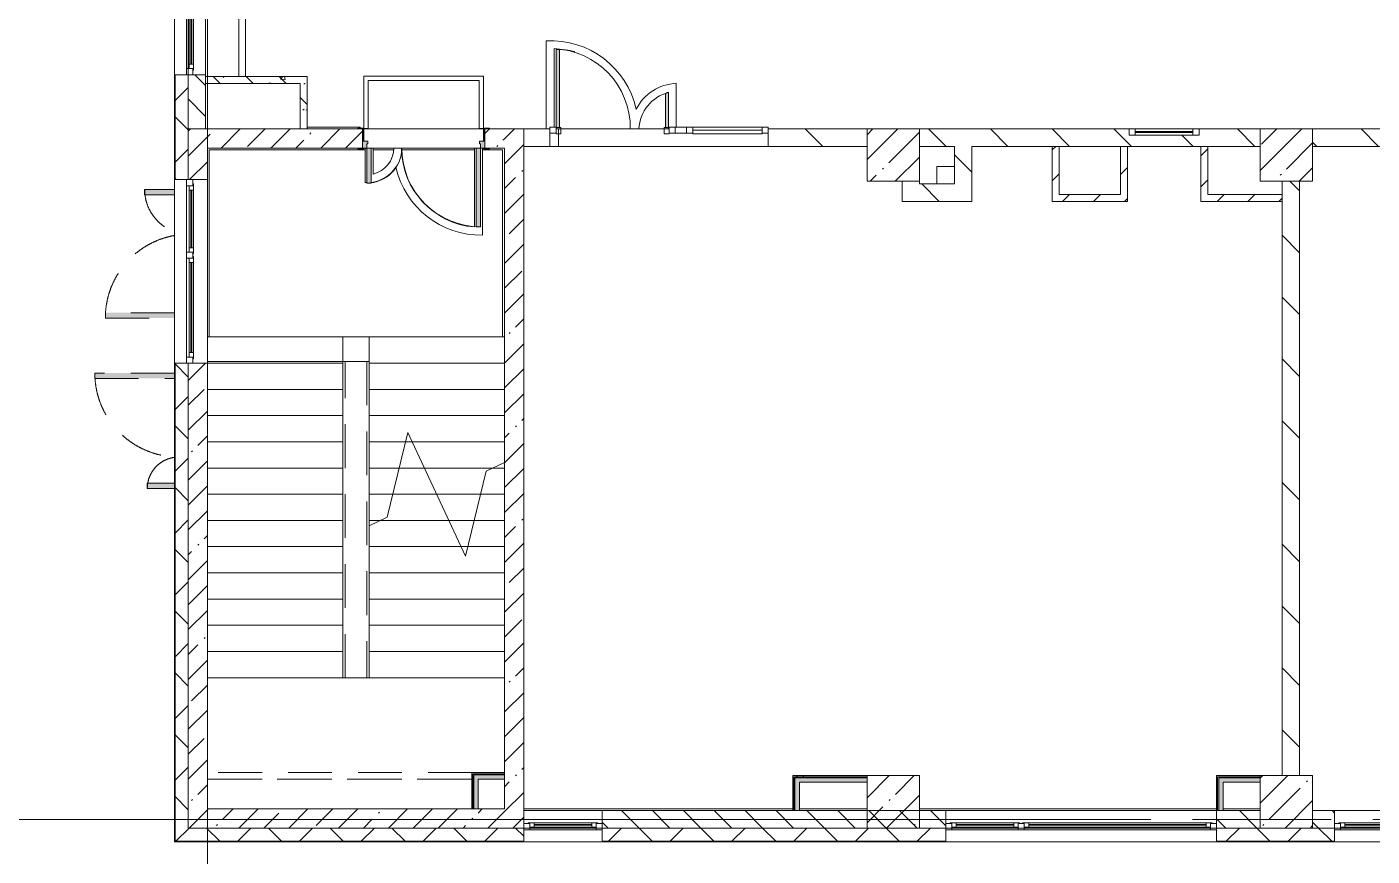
# Model space of a CAD drawing. Header units: millimetres. Extents: x 35363 to 232034, y -8553 to 29000.
# Drawn here: x 103068 to 118464, y -420 to 9067 of the extents above; entities that cross this region are included whole.
import ezdxf

# ---------------------------------------------------------------- set-up
doc = ezdxf.new("R2010")
doc.units = ezdxf.units.MM
doc.linetypes.add('200_ШТРИХ__ш1_п0_6_', pattern=[800, 500, -300])
doc.linetypes.add('Осевая', pattern=[3175, 635, -476.25, 1587.5, -476.25])
for name, color, linetype, lineweight, true_color in [('A-DETL-GENF-3', 7, 'Continuous', 5, 0xaaaaaa), ('A-DOOR-3', 7, 'Continuous', 5, 0xaaaaaa), ('A-DOOR-4', 7, 'Continuous', 5, 0xe2e2e2), ('A-DOOR-FRAM-4', 7, 'Continuous', 5, 0xe2e2e2), ('A-DOOR-FRAM-5', 7, 'Continuous', 5, 0xaaaaaa), ('A-FLOR-1', 7, 'Continuous', 5, 0xaaaaaa), ('I-WALL-2', 7, 'Continuous', 9, 0xe7e7e7), ('I-WALL-5', 7, 'Continuous', 5, 0x787878)]:
    doc.layers.add(name, color=color, linetype=linetype, lineweight=lineweight, true_color=true_color)
for name, color, linetype, lineweight in [('A-DETL-MBND-1', 7, '200_ШТРИХ__ш1_п0_6_', 9), ('A-GLAZ-2', 7, 'Continuous', 5), ('A-GLAZ-CURT-2', 7, 'Continuous', 5), ('A-GLAZ-CWMG-2', 7, 'Continuous', 5), ('A-WALL', 7, 'Continuous', 9), ('A-WALL-2', 7, 'Continuous', 5), ('I-WALL-3', 7, 'Continuous', 5), ('S-COLS-1', 7, 'Continuous', 5), ('S-STRS-3', 7, 'Continuous', 5), ('S-STRS-MBND-2', 7, 'Continuous', 5), ('Оси', 7, 'Continuous', 9), ('Оси-2', 7, 'Осевая', 9)]:
    doc.layers.add(name, color=color, linetype=linetype, lineweight=lineweight)
pattern_1 = [(135, (105024.03, 0), (-353.553, -353.553), [])]
pattern_2 = [(45, (105024.03, 0), (-353.5534, 353.5534), []), (135, (105024.03, 0), (-353.5534, -353.5534), [])]
pattern_3 = [(135, (105024.03, 0), (-176.7767, -176.7767), [])]
pattern_4 = [(45, (105024.03, 0), (-285.123, 285.123), []), (45, (105309.15, 0), (-285.123, 285.123), [504.031, -100.806, 16.764, -84.042])]
pattern_5 = [(45, (105024.03, 0), (-176.7767, 176.7767), [])]
pattern_6 = [(135, (105024, 0), (-377.17, -377.17), [533.4, -88.9, 17.78, -88.9]), (135, (105024, 376.94), (-377.17, -377.17), []), (50, (105024.03, 0), (637.645, -55.787), [66.675, -733.425]), (355, (105024, 0), (-123.35, 668.7), [53.34, -586.74]), (100.451, (105077.16, -4.65), (514.3, 612.91), [56.665, -623.315]), (46.184, (105024, 177.8), (948.78, -147.15), [100.01, -1100.14]), (96.636, (105103.1, 165.5), (830.91, 866), [85, -934.97]), (351.184, (105024, 177.8), (830.92, 865.99), [80.01, -880.11]), (21, (105112.93, 133.35), (530.65, -357.928), [66.675, -733.425]), (326, (105112.9, 133.35), (216.31, 644.66), [53.34, -586.74]), (71.451, (105157.15, 103.5), (746.96, 286.724), [56.665, -623.315]), (37.5, (105024.03, 0), (10.8105, 295.9426), [16.764, -562.864, 16.764, -578.866, -588.962]), (37.5, (105024.03, 0), (10.8105, 295.9426), [-1175.258, 16.764, -572.198]), (7.5, (105024.03, 0), (233.869, 350.632), [16.764, -322.834, 16.764, -549.529, -224.472]), (7.5, (105024.03, 0), (233.869, 350.632), [-905.89, 16.764, -207.708]), (327.5, (104825.78, 0), (474.568, -20.051), [16.764, -205.486, 16.764, -676.656, -920.115]), (327.5, (104825.78, 0), (474.568, -20.051), [-915.67, 16.764, -903.35]), (317.5, (104736.9, 0), (518.452, 88.993), [16.764, -272.16, 16.764, -443.738, -653.415]), (317.5, (104736.9, 0), (518.452, 88.993), [-749.427, 16.764, -636.65])]
pattern_7 = [(45, (105024, 0), (-530.33, 530.33), []), (135, (105024, 0), (-530.33, -530.33), [])]

# ---------------------------------------------------------------- blocks, each defined once
blk = doc.blocks.new('120_Окно_СКБ_2Ст - 120_Окно_СКБ_2Ст 3100х2500 _мал_створка слева_ 2-22446355-2_6_2_птичка')
at = {"layer": 'A-GLAZ-2'}
for p, q in [((-1550, -127), (-1550, -57)), ((-1550, -57), (-1480, -57)), ((1550, -57), (-1550, -57)), ((-1480, -127), (-1550, -127)), ((-1550, -127), (-1500, -127)), ((-1480, -127), (-1500, -127)), ((-1500, -127), (-1500, -137)), ((-1500, -137), (670, -137)), ((670, -137), (-1500, -137)), ((-1480, -57), (-1480, -127)), ((650, -87), (-1480, -87)), ((-1480, -87), (-1480, -127)), ((-1430, -137), (-1430, -87)), ((-1430, -107), (600, -107)), ((600, -117), (-1430, -117)), ((600, -137), (600, -87)), ((650, -127), (650, -57)), ((650, -57), (720, -57)), ((650, -127), (650, -87)), ((720, -127), (650, -127)), ((670, -127), (650, -127)), ((670, -127), (700, -127)), ((670, -137), (670, -127)), ((720, -127), (700, -127)), ((700, -127), (700, -137)), ((700, -137), (1500, -137)), ((1500, -137), (700, -137)), ((720, -57), (720, -127)), ((1480, -87), (720, -87)), ((720, -87), (720, -127)), ((770, -137), (770, -87)), ((770, -107), (1430, -107)), ((1430, -117), (770, -117)), ((1430, -137), (1430, -87)), ((1480, -127), (1480, -57)), ((1480, -57), (1550, -57)), ((1480, -127), (1480, -87)), ((1550, -127), (1480, -127)), ((1500, -127), (1480, -127)), ((1500, -127), (1550, -127)), ((1500, -137), (1500, -127)), ((1550, -57), (1550, -127))]:
    blk.add_line(p, q, dxfattribs=at)
blk = doc.blocks.new('120_Окно_СКБ_1Ст - 120_Окно_СКБ_1Ст 900х2500_h_-V100-2_6_2_птичка')
at = {"layer": 'A-GLAZ-2'}
for p, q in [((-450, -127), (-450, -57)), ((-450, -57), (-380, -57)), ((450, -57), (-450, -57)), ((-380, -127), (-450, -127)), ((-450, -127), (-400, -127)), ((-380, -127), (-400, -127)), ((-400, -127), (-400, -137)), ((-400, -137), (400, -137)), ((400, -137), (-400, -137)), ((-380, -57), (-380, -127)), ((380, -87), (-380, -87)), ((-380, -87), (-380, -127)), ((-330, -137), (-330, -87)), ((-330, -107), (330, -107)), ((330, -117), (-330, -117)), ((330, -137), (330, -87)), ((380, -127), (380, -57)), ((380, -57), (450, -57)), ((380, -127), (380, -87)), ((450, -127), (380, -127)), ((400, -127), (380, -127)), ((400, -127), (450, -127)), ((400, -137), (400, -127)), ((450, -57), (450, -127))]:
    blk.add_line(p, q, dxfattribs=at)
blk = doc.blocks.new('110_Дверь_СКБ_2Ст - Д-1 Лестничная клетка EIS60-24280000-2_6_2_птичка')
at = {"layer": 'A-DOOR-4'}
for points in [[(-587.5, 1010), (-637.5, 1010), (-637.5, 110), (-587.5, 110), (-587.5, 675.3)], [(612.5, 510), (612.5, 110), (662.5, 110), (662.5, 510)], [(712.5, 30), (697.5, 30), (697.5, -110), (712.5, -110)]]:
    blk.add_hatch(color=256, dxfattribs=at).paths.add_polyline_path(points)
h = blk.add_hatch(color=256, dxfattribs=at)
h.paths.add_polyline_path([(712.5, 110), (662.5, 110), (662.5, 60), (652.5, 60), (652.5, 30), (712.5, 30), (712.5, 87.8)])
h.paths.add_polyline_path([(-637.5, 110), (-687.5, 110), (-687.5, 30), (-627.5, 30), (-627.5, 60), (-637.5, 60), (-637.5, 87.8)])
at = {"layer": 'A-DOOR-FRAM-4'}
for points in [[(-742.5, 118), (-742.5, 110), (-672.5, 110), (-672.5, 118)], [(-672.5, 30), (-687.5, 30), (-687.5, -110), (-672.5, -110)], [(697.5, 118), (697.5, 110), (767.5, 110), (767.5, 118)], [(-672.5, -110), (-742.5, -110), (-742.5, -118), (-672.5, -118)], [(697.5, -110), (697.5, -118), (767.5, -118), (767.5, -110)]]:
    blk.add_hatch(color=256, dxfattribs=at).paths.add_polyline_path(points)
at = {"layer": 'A-DOOR-3'}
for p, q in [((-637.5, 1010), (-637.5, 110)), ((-587.5, 1010), (-637.5, 1010)), ((-587.5, 110), (-587.5, 1010)), ((662.5, 510), (612.5, 510)), ((612.5, 510), (612.5, 110)), ((662.5, 110), (662.5, 510)), ((-637.5, 110), (-587.5, 110)), ((612.5, 110), (662.5, 110))]:
    blk.add_line(p, q, dxfattribs=at)
for centre, radius, start, end in [((-637.5, 110), 900, 0, 90), ((662.5, 110), 400, 90, 180)]:
    blk.add_arc(centre, radius, start, end, dxfattribs=at)
at = {"layer": 'A-DOOR-FRAM-5'}
for p, q in [((-672.5, 118), (-742.5, 118)), ((-742.5, 118), (-742.5, 110)), ((-742.5, 110), (-672.5, 110)), ((-637.5, 110), (-687.5, 110)), ((-687.5, 110), (-687.5, 30)), ((-687.5, 30), (-627.5, 30)), ((-672.5, 30), (-687.5, 30)), ((-687.5, 30), (-687.5, -110)), ((-672.5, 110), (-672.5, 118)), ((-672.5, -110), (-672.5, 30)), ((-637.5, 60), (-637.5, 110)), ((-627.5, 60), (-637.5, 60)), ((-627.5, 30), (-627.5, 60)), ((662.5, 60), (652.5, 60)), ((652.5, 60), (652.5, 30)), ((652.5, 30), (712.5, 30)), ((662.5, 110), (662.5, 60)), ((712.5, 110), (662.5, 110)), ((767.5, 118), (697.5, 118)), ((697.5, 118), (697.5, 110)), ((697.5, 110), (767.5, 110)), ((712.5, 30), (697.5, 30)), ((697.5, 30), (697.5, -110)), ((712.5, 30), (712.5, 110)), ((712.5, -110), (712.5, 30)), ((767.5, 110), (767.5, 118)), ((-672.5, -110), (-742.5, -110)), ((-742.5, -110), (-742.5, -118)), ((-742.5, -118), (-672.5, -118)), ((-687.5, -110), (-672.5, -110)), ((-672.5, -118), (-672.5, -110)), ((697.5, -110), (712.5, -110)), ((767.5, -110), (697.5, -110)), ((697.5, -110), (697.5, -118)), ((697.5, -118), (767.5, -118)), ((767.5, -118), (767.5, -110))]:
    blk.add_line(p, q, dxfattribs=at)
blk = doc.blocks.new('BSC_Колонна _Прямоугольная - 600х600-V166-2_6_2_птичка')
at = {"layer": 'S-COLS-1'}
h = blk.add_hatch(dxfattribs=at)
h.set_pattern_fill('FP_165', color=256, style=0, pattern_type=2)
h.set_pattern_definition([(45, (-7960, -7600), (-285.123, 285.123), []), (45, (-7674.88, -7600), (-285.123, 285.123), [504.031, -100.806, 16.764, -84.042])])
h.paths.add_polyline_path([(-300, -300), (300, -300), (300, 300), (-300, 300), (-300, 102)])
for p, q in [((300, 300), (-300, 300)), ((-300, 300), (-300, -300)), ((300, -300), (300, 300)), ((-300, -300), (300, -300))]:
    blk.add_line(p, q, dxfattribs=at)
blk = doc.blocks.new('120_Окно_СКБ_2Ст - 120_Окно_СКБ_2Ст 2100х2500 _мал створка справа_-22445857-2_6_2_птичка')
at = {"layer": 'A-GLAZ-2'}
for p, q in [((-1050, -127), (-1050, -57)), ((-1050, -57), (-980, -57)), ((1050, -57), (-1050, -57)), ((-980, -127), (-1050, -127)), ((-1050, -127), (-1000, -127)), ((-980, -127), (-1000, -127)), ((-1000, -127), (-1000, -137)), ((-1000, -137), (170, -137)), ((170, -137), (-1000, -137)), ((-980, -57), (-980, -127)), ((150, -87), (-980, -87)), ((-980, -87), (-980, -127)), ((-930, -137), (-930, -87)), ((-930, -107), (100, -107)), ((100, -117), (-930, -117)), ((100, -137), (100, -87)), ((150, -127), (150, -57)), ((150, -57), (220, -57)), ((150, -127), (150, -87)), ((220, -127), (150, -127)), ((170, -127), (150, -127)), ((170, -127), (200, -127)), ((170, -137), (170, -127)), ((220, -127), (200, -127)), ((200, -127), (200, -137)), ((200, -137), (1000, -137)), ((1000, -137), (200, -137)), ((220, -57), (220, -127)), ((980, -87), (220, -87)), ((220, -87), (220, -127)), ((270, -137), (270, -87)), ((270, -107), (930, -107)), ((930, -117), (270, -117)), ((930, -137), (930, -87)), ((980, -127), (980, -57)), ((980, -57), (1050, -57)), ((980, -127), (980, -87)), ((1050, -127), (980, -127)), ((1000, -127), (980, -127)), ((1000, -127), (1050, -127)), ((1000, -137), (1000, -127)), ((1050, -57), (1050, -127))]:
    blk.add_line(p, q, dxfattribs=at)
blk = doc.blocks.new('120_Окно_СКБ_2Ст - 120_Окно_СКБ_2Ст 2100х2400 _мал створка справа_-22446225-2_6_2_птичка')
at = {"layer": 'A-GLAZ-2'}
for p, q in [((-1050, -127), (-1050, -57)), ((-1050, -57), (-980, -57)), ((1050, -57), (-1050, -57)), ((-980, -127), (-1050, -127)), ((-1050, -127), (-1000, -127)), ((-980, -127), (-1000, -127)), ((-1000, -127), (-1000, -137)), ((-1000, -137), (170, -137)), ((170, -137), (-1000, -137)), ((-980, -57), (-980, -127)), ((150, -87), (-980, -87)), ((-980, -87), (-980, -127)), ((-930, -137), (-930, -87)), ((-930, -107), (100, -107)), ((100, -117), (-930, -117)), ((100, -137), (100, -87)), ((150, -127), (150, -57)), ((150, -57), (220, -57)), ((150, -127), (150, -87)), ((220, -127), (150, -127)), ((170, -127), (150, -127)), ((170, -127), (200, -127)), ((170, -137), (170, -127)), ((220, -127), (200, -127)), ((200, -127), (200, -137)), ((200, -137), (1000, -137)), ((1000, -137), (200, -137)), ((220, -57), (220, -127)), ((980, -87), (220, -87)), ((220, -87), (220, -127)), ((270, -137), (270, -87)), ((270, -107), (930, -107)), ((930, -117), (270, -117)), ((930, -137), (930, -87)), ((980, -127), (980, -57)), ((980, -57), (1050, -57)), ((980, -127), (980, -87)), ((1050, -127), (980, -127)), ((1000, -127), (980, -127)), ((1000, -127), (1050, -127)), ((1000, -137), (1000, -127)), ((1050, -57), (1050, -127))]:
    blk.add_line(p, q, dxfattribs=at)
blk = doc.blocks.new('110_Дверь_СКБ_2Ст_Наружная - ДН-1_л__ Двухстворчатая 1350 х3200 _ЛК_ в свету с верхним остеклением 2-22796854-2_6_2_птичка')
at = {"layer": 'A-DETL-MBND-1'}
for points in [[(-715, 869), (-715, 79), (-655, 79), (-655, 869)], [(695, 419), (695, 79), (755, 79), (755, 419)]]:
    blk.add_hatch(color=256, dxfattribs=at).paths.add_polyline_path(points)
for p, q in [((-715, 869), (-715, 79)), ((-655, 869), (-715, 869)), ((-655, 79), (-655, 869)), ((755, 419), (695, 419)), ((695, 419), (695, 79)), ((755, 79), (755, 419))]:
    blk.add_line(p, q, dxfattribs=at)
for centre, radius, start, end in [((-715, -91), 960, 10.263, 90), ((755, -91), 510, 90, 160.4016)]:
    blk.add_arc(centre, radius, start, end, dxfattribs=at)
blk = doc.blocks.new('110_Дверь_СКБ_2Ст_Наружная - ДН-3_л__ Двухстворчатая 1200 х3200 из подвала EI30-23666533-2_6_2_птичка')
at = {"layer": 'A-DETL-MBND-1'}
for points in [[(620, 989), (620, 79), (680, 79), (680, 989)], [(-640, 79), (-580, 79), (-580, 389), (-640, 389)]]:
    blk.add_hatch(color=256, dxfattribs=at).paths.add_polyline_path(points)
for p, q in [((680, 989), (620, 989)), ((620, 989), (620, 79)), ((680, 79), (680, 989)), ((-640, 389), (-640, 79)), ((-580, 389), (-640, 389)), ((-580, 79), (-580, 389))]:
    blk.add_line(p, q, dxfattribs=at)
for centre, radius, start, end in [((680, 29), 960, 90, 176.9815), ((-640, 29), 360, 8.166, 90)]:
    blk.add_arc(centre, radius, start, end, dxfattribs=at)
blk = doc.blocks.new('BSC_Колонна _Прямоугольная - 600х600-20441433-2_6_2_птичка')
at = {"layer": 'S-COLS-1'}
h = blk.add_hatch(dxfattribs=at)
h.set_pattern_fill('FP_173', color=256, style=0, pattern_type=2)
h.set_pattern_definition([(45, (-12460, -7600), (-285.123, 285.123), []), (45, (-12174.88, -7600), (-285.123, 285.123), [504.031, -100.806, 16.764, -84.042])])
h.paths.add_polyline_path([(-129, -300), (300, -300), (300, 300), (-300, 300), (-300, -300)])
for p, q in [((300, 300), (-300, 300)), ((-300, 300), (-300, -300)), ((300, -300), (300, 300)), ((-300, -300), (300, -300))]:
    blk.add_line(p, q, dxfattribs=at)
blk = doc.blocks.new('120_Окно_СКБ_1Ст - 120_Окно_СКБ_1Ст 400х800 EI30-24230873-2_6_2_птичка')
at = {"layer": 'A-GLAZ-2'}
for p, q in [((-400, 30), (-400, 100)), ((-400, 100), (-330, 100)), ((400, 100), (-400, 100)), ((-330, 30), (-400, 30)), ((-400, 30), (400, 30)), ((-330, 100), (-330, 30)), ((330, 70), (-330, 70)), ((330, 60), (-330, 60)), ((330, 30), (330, 100)), ((330, 100), (400, 100)), ((400, 30), (330, 30)), ((400, 100), (400, 30))]:
    blk.add_line(p, q, dxfattribs=at)
blk = doc.blocks.new('Прямоугольный импост - 50 x 70 мм-31700031-2_6_2_птичка')
at = {"layer": 'A-GLAZ-CWMG-2'}
for p, q in [((-70, 35), (0, 35)), ((-70, -35), (-70, 35)), ((0, 35), (0, -35)), ((0, -35), (-70, -35))]:
    blk.add_line(p, q, dxfattribs=at)
blk = doc.blocks.new('Дверь_Витражная_остекление_ - ДВН_ДАО_Главный вход_1200 в свету-31742133-2_6_2_птичка')
at = {"layer": 'A-DOOR-4'}
for points in [[(-607, 30), (-607, 925), (-647, 922), (-647, 30), (-617, 30)], [(640, 30), (640, 430), (633, 430), (607, 421), (607, 30)]]:
    blk.add_hatch(color=256, dxfattribs=at).paths.add_polyline_path(points)
at = {"layer": 'A-DETL-GENF-3'}
for p, q in [((-607, 925), (-647, 925)), ((-647, 925), (-647, 35)), ((-607, 30), (-607, 925)), ((607, 421), (607, 30)), ((640, 430), (633, 430)), ((-647, 30), (-607, 30)), ((-592, 30), (-647, 30)), ((-592, -40), (-592, 30)), ((592, -40), (592, 30)), ((592, 30), (640, 30)), ((607, 30), (640, 30)), ((-647, -40), (-592, -40)), ((647, -40), (592, -40))]:
    blk.add_line(p, q, dxfattribs=at)
at = {"layer": 'A-DOOR-3'}
blk.add_line((-647, 925), (-647, 35), dxfattribs=at)
for centre, radius, start, end in [((-647, 30), 895, 76.1866, 90), ((647, 30), 400, 91.06, 94.8979)]:
    blk.add_arc(centre, radius, start, end, dxfattribs=at)
blk = doc.blocks.new('Системная панель - Стемалит - 40мм-32257327-2_6_2_птичка')
at = {"layer": 'A-GLAZ-CURT-2'}
for p, q in [((65, 35), (-65, 35)), ((-65, 35), (-65, -35)), ((65, -35), (65, 35)), ((-65, -35), (65, -35))]:
    blk.add_line(p, q, dxfattribs=at)
blk = doc.blocks.new('Прямоугольный импост - 50 x 70 мм-31687886-2_6_2_птичка')
at = {"layer": 'A-GLAZ-CWMG-2'}
for p, q in [((-35, 35), (35, 35)), ((-35, -35), (-35, 35)), ((35, 35), (35, -35)), ((35, -35), (-35, -35))]:
    blk.add_line(p, q, dxfattribs=at)
blk = doc.blocks.new('Прямоугольный импост - 50 x 70 мм-31701779-2_6_2_птичка')
at = {"layer": 'A-GLAZ-CWMG-2'}
for p, q in [((0, 35), (-70, 35)), ((-70, 35), (-70, -35)), ((0, -35), (0, 35)), ((-70, -35), (0, -35))]:
    blk.add_line(p, q, dxfattribs=at)
blk = doc.blocks.new('Системная панель - Стекло - 40мм-32257331-2_6_2_птичка')
at = {"layer": 'A-GLAZ-CURT-2'}
for p, q in [((397.5, 0), (-397.5, 0)), ((-397.5, 0), (-397.5, -40)), ((397.5, -40), (397.5, 0)), ((-397.5, -40), (397.5, -40))]:
    blk.add_line(p, q, dxfattribs=at)
blk = doc.blocks.new('Прямоугольный импост - 50 x 70 мм-31702100-2_6_2_птичка')
at = {"layer": 'A-GLAZ-CWMG-2'}
for p, q in [((-35, 35), (35, 35)), ((-35, -35), (-35, 35)), ((35, 35), (35, -35)), ((35, -35), (-35, -35))]:
    blk.add_line(p, q, dxfattribs=at)
blk = doc.blocks.new('Прямоугольный импост - 50 x 70 мм-31720914-2_6_2_птичка')
at = {"layer": 'A-GLAZ-CWMG-2'}
blk.add_line((6460, 7920), (5665, 7920), dxfattribs=at)
blk = doc.blocks.new('Зашивка приборов отопления15 - Зашивка приборов отопления-33281080-2_6_2_птичка')
at = {"layer": 'A-DETL-MBND-1'}
for p, q in [((3135, 535), (110, 535)), ((3135, 460), (110, 460)), ((110, 460), (3135, 460))]:
    blk.add_line(p, q, dxfattribs=at)
blk = doc.blocks.new('Зашивка приборов отопления42 - Зашивка приборов отопления-33374801-2_6_2_птичка')
at = {"layer": 'A-WALL-2'}
for p, q in [((37472, 23439), (35372, 23439)), ((37472, 23079), (37472, 23439)), ((35372, 23079), (37472, 23079)), ((37472, 23079), (35372, 23079)), ((35372, 23004), (37472, 23004)), ((37472, 23004), (37472, 23079))]:
    blk.add_line(p, q, dxfattribs=at)

msp = doc.modelspace()

# ---------------------------------------------------------------- hatches: boundary and pattern name
at = {"layer": 'A-WALL-2'}
h = msp.add_hatch(dxfattribs=at)
h.set_pattern_fill('FP_83', color=256, style=0, pattern_type=2)
h.set_pattern_definition(pattern_2)
h.paths.add_polyline_path([(104914, -100), (104914, 5220), (104764, 5220), (104764, -100)])
h.paths.add_polyline_path([(104914, 7320), (104914, 8520), (104764, 8520), (104764, 7320)])
h.paths.add_polyline_path([(104764, 10620), (104914, 10620), (104914, 11520), (104764, 11520), (104764, 10639.9)])
h.paths.add_polyline_path([(104914, 13120), (104914, 15350), (104764, 15350), (104764, 13120)])
h = msp.add_hatch(dxfattribs=at)
h.set_pattern_fill('FP_93', color=256, style=0, pattern_type=2)
h.set_pattern_definition(pattern_3)
h.paths.add_polyline_path([(105114, 7900), (105114, 8520), (104914, 8520), (104914, 7900)])
h.paths.add_polyline_path([(104914, 10620), (105114, 10620), (105114, 10900), (104914, 10900), (104914, 10639.9)])
h.paths.add_polyline_path([(105114, 11400), (105114, 11520), (104914, 11520), (104914, 11400), (104971.2, 11400)])
h.paths.add_polyline_path([(104914, 13120), (105114, 13120), (105114, 14700), (104914, 14700), (104914, 14165.2)])
h = msp.add_hatch(dxfattribs=at)
h.set_pattern_fill('FP_93', color=256, style=0, pattern_type=2)
h.set_pattern_definition(pattern_3)
h.paths.add_polyline_path([(109654, -100), (113584, -100), (113584, 100), (109654, 100), (109654, 64.1)])
h.paths.add_polyline_path([(117184, -100), (117184, 100), (116684, 100), (116684, -100)])
h = msp.add_hatch(dxfattribs=at)
h.set_pattern_fill('FP_93', color=256, style=0, pattern_type=2)
h.set_pattern_definition(pattern_3)
h.paths.add_polyline_path([(121684, -100), (121684, 100), (121134, 100), (121134, -100)])
h.paths.add_polyline_path([(118034, -100), (118034, 100), (117784, 100), (117784, -100)])
h = msp.add_hatch(dxfattribs=at)
h.set_pattern_fill('FP_83', color=256, style=0, pattern_type=2)
h.set_pattern_definition(pattern_2)
h.paths.add_polyline_path([(138034, -250), (138894, -250), (138894, -100), (138034, -100)])
h.paths.add_polyline_path([(143784, -250), (143784, -100), (143014, -100), (143014, -250), (143776.7, -250)])
h.paths.add_polyline_path([(134665.6, -250), (135934, -250), (135934, -100), (134233.8, -100), (134233.8, -250)])
h.paths.add_polyline_path([(140132.3, -250), (140914, -250), (140914, -100), (139794, -100), (139794, -250)])
h.paths.add_polyline_path([(131433.8, -250), (131433.8, -100), (129834, -100), (129834, -250), (131184, -250)])
h.paths.add_polyline_path([(123834, -250), (123834, -100), (123184, -100), (123184, -250), (123732.4, -250)])
h.paths.add_polyline_path([(121910.2, -250), (122284, -250), (122284, -100), (121134, -100), (121134, -250)])
h.paths.add_polyline_path([(127376.8, -250), (127734, -250), (127734, -100), (126634, -100), (126634, -250)])
h.paths.add_polyline_path([(118034, -250), (118034, -100), (116684, -100), (116684, -250), (117354.7, -250)])
h.paths.add_polyline_path([(112799.2, -250), (113584, -250), (113584, -100), (109654, -100), (109654, -250), (110976.9, -250)])
h.paths.add_polyline_path([(108754, -250), (108754, -100), (104764, -100), (104764, -250), (108699.2, -250)])
at = {"layer": 'I-WALL-2'}
for points in [[(108534, 460), (108534, 510), (108184, 510), (108184, 460), (108243.6, 460)], [(111909, 425), (112684, 425), (112684, 475), (111859, 475), (111859, 425), (111888.1, 425)], [(117184, 425), (117184, 475), (116709, 475), (116709, 425), (116759, 425)], [(108234, 120), (108234, 460), (108184, 460), (108184, 120)], [(111859, 100), (111909, 100), (111909, 425), (111859, 425)], [(116759, 100), (116759, 425), (116709, 425), (116709, 100)]]:
    msp.add_hatch(color=256, dxfattribs=at).paths.add_polyline_path(points)
at = {"layer": 'I-WALL-3'}
h = msp.add_hatch(dxfattribs=at)
h.set_pattern_fill('FP_91', color=256, style=0, pattern_type=2)
h.set_pattern_definition(pattern_4)
h.paths.add_polyline_path([(104914, -100), (105134, -100), (105134, 5220), (104914, 5220), (104914, 1239.2)])
h.paths.add_polyline_path([(104914, 7320), (105134, 7320), (105134, 7900), (104914, 7900), (104914, 7702.2)])
h = msp.add_hatch(dxfattribs=at)
h.set_pattern_fill('FP_91', color=256, style=0, pattern_type=2)
h.set_pattern_definition(pattern_4)
h.paths.add_polyline_path([(105134, 7680), (106909, 7680), (106909, 7900), (105134, 7900), (105134, 7702.2)])
h.paths.add_polyline_path([(108364, 7680), (108534, 7680), (108534, 7900), (108309, 7900), (108309, 7680)])
h = msp.add_hatch(dxfattribs=at)
h.set_pattern_fill('FP_91', color=256, style=0, pattern_type=2)
h.set_pattern_definition(pattern_4)
h.paths.add_polyline_path([(108754, -100), (108754, 7900), (108534, 7900), (108534, -100), (108699.2, -100)])
h = msp.add_hatch(dxfattribs=at)
h.set_pattern_fill('FP_94', color=256, style=0, pattern_type=2)
h.set_pattern_definition(pattern_1)
h.paths.add_polyline_path([(121684, 7700), (121684, 7900), (120023.9, 7900), (120023.9, 7700), (121184, 7700)])
h.paths.add_polyline_path([(111554, 7700), (112684, 7702.2), (112684, 7900), (111554, 7900), (111554, 7702.2)])
h.paths.add_polyline_path([(113884, 7700), (117184, 7700), (117184, 7900), (116484, 7900), (116484, 7830), (115684, 7830), (115684, 7900), (113284, 7900), (113284, 7700), (113684, 7700)])
h.paths.add_polyline_path([(118583.9, 7700), (118583.9, 7900), (117784, 7900), (117784, 7700), (118265.8, 7700)])
h.paths.add_polyline_path([(109054, 7700), (109054, 7900), (108754, 7900), (108754, 7700)])
h = msp.add_hatch(dxfattribs=at)
h.set_pattern_fill('FP_94', color=256, style=0, pattern_type=2)
h.set_pattern_definition(pattern_1)
h.paths.add_polyline_path([(113884, 7070), (113884, 7700), (113684, 7700), (113684, 7070)])
h = msp.add_hatch(dxfattribs=at)
h.set_pattern_fill('FP_95', color=256, style=0, pattern_type=2)
h.set_pattern_definition(pattern_5)
h.paths.add_polyline_path([(114884, 7070), (114884, 7700), (114804, 7700), (114804, 7070)])
h = msp.add_hatch(dxfattribs=at)
h.set_pattern_fill('FP_95', color=256, style=0, pattern_type=2)
h.set_pattern_definition(pattern_5)
h.paths.add_polyline_path([(115664, 7150), (115664, 7700), (115584, 7700), (115584, 7150)])
h = msp.add_hatch(dxfattribs=at)
h.set_pattern_fill('FP_95', color=256, style=0, pattern_type=2)
h.set_pattern_definition(pattern_5)
h.paths.add_polyline_path([(116584, 7070), (116584, 7700), (116504, 7700), (116504, 7070)])
h = msp.add_hatch(dxfattribs=at)
h.set_pattern_fill('FP_94', color=256, style=0, pattern_type=2)
h.set_pattern_definition(pattern_1)
h.paths.add_polyline_path([(113084, 7070), (113284, 7070), (113284, 7300), (113084, 7300), (113084, 7114.7)])
h = msp.add_hatch(dxfattribs=at)
h.set_pattern_fill('FP_94', color=256, style=0, pattern_type=2)
h.set_pattern_definition(pattern_1)
h.paths.add_polyline_path([(113684, 7070), (113684, 7270), (113284, 7270), (113284, 7070)])
h = msp.add_hatch(dxfattribs=at)
h.set_pattern_fill('FP_94', color=256, style=0, pattern_type=2)
h.set_pattern_definition(pattern_1)
h.paths.add_polyline_path([(117434, 500), (117634, 500), (117634, 7300), (117434, 7300), (117434, 1239.2)])
h = msp.add_hatch(dxfattribs=at)
h.set_pattern_fill('FP_95', color=256, style=0, pattern_type=2)
h.set_pattern_definition(pattern_5)
h.paths.add_polyline_path([(114884, 7070), (115664, 7070), (115664, 7150), (114884, 7150)])
h = msp.add_hatch(dxfattribs=at)
h.set_pattern_fill('FP_95', color=256, style=0, pattern_type=2)
h.set_pattern_definition(pattern_5)
h.paths.add_polyline_path([(117434, 7070), (117434, 7150), (116584, 7150), (116584, 7070)])
h = msp.add_hatch(dxfattribs=at)
h.set_pattern_fill('FP_183', color=256, style=0, pattern_type=2)
h.set_pattern_definition(pattern_7)
h.paths.add_polyline_path([(112684, 487.5), (112684, 500), (111834, 500), (111834, 487.5), (111888.1, 487.5)])
h = msp.add_hatch(dxfattribs=at)
h.set_pattern_fill('FP_183', color=256, style=0, pattern_type=2)
h.set_pattern_definition(pattern_7)
h.paths.add_polyline_path([(111834, 100), (111846.5, 100), (111846.5, 487.5), (111834, 487.5), (111834, 425)])
h = msp.add_hatch(dxfattribs=at)
h.set_pattern_fill('FP_183', color=256, style=0, pattern_type=2)
h.set_pattern_definition(pattern_7)
h.paths.add_polyline_path([(111846.5, 475), (112684, 475), (112684, 487.5), (111846.5, 487.5)])
h = msp.add_hatch(dxfattribs=at)
h.set_pattern_fill('FP_183', color=256, style=0, pattern_type=2)
h.set_pattern_definition(pattern_7)
h.paths.add_polyline_path([(111846.5, 100), (111859, 100), (111859, 475), (111846.5, 475), (111846.5, 425)])
h = msp.add_hatch(dxfattribs=at)
h.set_pattern_fill('FP_183', color=256, style=0, pattern_type=2)
h.set_pattern_definition(pattern_7)
h.paths.add_polyline_path([(117184, 487.5), (117184, 500), (116684, 500), (116684, 487.5), (116696.5, 487.5)])
h = msp.add_hatch(dxfattribs=at)
h.set_pattern_fill('FP_183', color=256, style=0, pattern_type=2)
h.set_pattern_definition(pattern_7)
h.paths.add_polyline_path([(117184, 475), (117184, 487.5), (116696.5, 487.5), (116696.5, 475), (116709, 475)])
h = msp.add_hatch(dxfattribs=at)
h.set_pattern_fill('FP_91', color=256, style=0, pattern_type=2)
h.set_pattern_definition(pattern_4)
h.paths.add_polyline_path([(105510.3, -100), (108534, -100), (108534, 120), (105134, 120), (105134, -100)])
at = {"layer": 'I-WALL-5'}
h = msp.add_hatch(dxfattribs=at)
h.set_pattern_fill('FP_100', color=256, style=0, pattern_type=2)
h.set_pattern_definition(pattern_6)
h.paths.add_polyline_path([(106194, 8420), (106274, 8420), (106274, 8500), (105114, 8500), (105114, 8420), (105510.3, 8420)])
h = msp.add_hatch(dxfattribs=at)
h.set_pattern_fill('FP_100', color=256, style=0, pattern_type=2)
h.set_pattern_definition(pattern_6)
h.paths.add_polyline_path([(106274, 7900), (106274, 8420), (106194, 8420), (106194, 7900)])
at = {"layer": 'S-COLS-1'}
h = msp.add_hatch(dxfattribs=at)
h.set_pattern_fill('FP_91', color=256, style=0, pattern_type=2)
h.set_pattern_definition(pattern_4)
h.paths.add_polyline_path([(113284, -100), (113284, 500), (112684, 500), (112684, -100), (112799.2, -100)])
h = msp.add_hatch(dxfattribs=at)
h.set_pattern_fill('FP_91', color=256, style=0, pattern_type=2)
h.set_pattern_definition(pattern_4)
h.paths.add_polyline_path([(117354.7, -100), (117784, -100), (117784, 500), (117184, 500), (117184, -100)])

# ---------------------------------------------------------------- linework, layer by layer
at = {"layer": 'A-DETL-MBND-1'}
for p, q in [((106709, 1620), (106709, 5237.9)), ((106959, 5237.9), (106959, 1620))]:
    msp.add_line(p, q, dxfattribs=at)
at = {"layer": 'A-FLOR-1'}
for p, q in [((109012.1, 8907.6), (109012.1, 7900)), ((109102.1, 7920), (109102.1, 8818.2)), ((106923.7, 8503.9), (106923.7, 7908)), ((108293.5, 8503.9), (106923.7, 8503.9)), ((108293.5, 7903.9), (108293.5, 8503.9)), ((106973.7, 7903.9), (106973.7, 8453.9)), ((106973.7, 8453.9), (108243.5, 8453.9)), ((108243.5, 8453.9), (108243.5, 7903.9)), ((110411, 8317.2), (110411, 7903)), ((110501, 7920), (110501, 8421.4)), ((106274, 7920), (106884, 7920)), ((106884, 7920), (106884, 7908)), ((106924, 7903.9), (106973.7, 7903.9)), ((108243.5, 7903.9), (108293.5, 7903.9)), ((110419, 7900), (109154, 7900)), ((109154, 7900), (109154, 7700)), ((110411, 7903), (110419, 7903)), ((106940.8, 7659), (105154, 7659)), ((105154, 7659), (105154, 5520)), ((106884, 7672), (106884, 7659)), ((106940.8, 7680), (106940.8, 7285.7)), ((107030.8, 7680.2), (106959, 7680.2)), ((107030.8, 7383), (107030.8, 7680.2)), ((107030.8, 7659), (107265, 7659)), ((107357, 7680.2), (107267, 7680.2)), ((107358.2, 7659), (108192, 7659)), ((108259, 7680.2), (108192, 7680.2)), ((108192, 7680.2), (108192, 6777.9)), ((108282, 6685.4), (108282, 7680)), ((108513, 7659), (108282, 7659)), ((108334, 7659), (108334, 7672)), ((108513, 5520), (108513, 7659)), ((113484, 7470), (113684, 7470)), ((113484, 7270), (113484, 7470)), ((105154, 5520), (106984, 5520)), ((105134, 5237.9), (106984, 5237.9))]:
    msp.add_line(p, q, dxfattribs=at)
for centre, radius, start, end in [((109064.6, 7909), 1000, 12.44956, 93.01125), ((109064.6, 7909), 910, 359.43333, 87.64026), ((110526, 7878), 544, 92.63401, 153.04618), ((110526, 7878), 454, 104.67311, 177.22246), ((106962, 7680.2), 305, 283.0427, 0), ((108262, 7680.2), 905, 180, 265.56313), ((106962, 7680.2), 395, 276.84991, 326.45952), ((108262, 7680.2), 995, 192.67054, 271.1511), ((106962, 7680.2), 395, 266.92799, 269.56999)]:
    msp.add_arc(centre, radius, start, end, dxfattribs=at)
at = {"layer": 'A-WALL'}
for p, q in [((104761, 8520), (104761, 7320)), ((104764, 8520), (104764, 7320)), ((104914, 8520), (104914, 7320)), ((105114, 8500), (105114, 8420)), ((104914, 7900), (105114, 7900)), ((106194, 7900), (106274, 7900)), ((108754, 7900), (108754, 7700)), ((115664, 7700), (115584, 7700)), ((117434, 7070), (117434, 7150)), ((104761, 5220), (104761, -253)), ((104764, 5220), (104764, -250)), ((104914, 5220), (104914, -100)), ((108171.5, 522.5), (108534, 522.5)), ((108171.5, 120), (108171.5, 522.5)), ((108184, 510), (108534, 510)), ((108184, 120), (108184, 510)), ((108534, 460), (108534, 535)), ((111846.5, 487.5), (112684, 487.5)), ((111846.5, 100), (111846.5, 487.5)), ((111859, 475), (112684, 475)), ((111859, 100), (111859, 475)), ((116696.5, 487.5), (117184, 487.5)), ((116696.5, 100), (116696.5, 487.5)), ((116709, 475), (117184, 475)), ((116709, 100), (116709, 475)), ((108159, 120), (108234, 120)), ((109654, -100), (113584, -100)), ((116684, -100), (117184, -100)), ((117784, -100), (118034, -100)), ((104761, -253), (108754, -253)), ((104764, -250), (108754, -250)), ((109654, -250), (113584, -250)), ((109654, -253), (113584, -253)), ((116684, -250), (118034, -250)), ((116684, -253), (118034, -253))]:
    msp.add_line(p, q, dxfattribs=at)
at = {"layer": 'A-WALL-2'}
for p, q in [((104756, 15358), (104756, -258)), ((105114, 10900), (105114, 8500)), ((105114, 8520), (104756, 8520)), ((105114, 7900), (105114, 8420)), ((104756, 7320), (104914, 7320)), ((104914, 5220), (104756, 5220)), ((117184, 100), (108754, 100)), ((109654, 100), (109654, -258)), ((113584, -258), (113584, 100)), ((116684, 100), (116684, -258)), ((117184, -100), (117184, 100)), ((117784, 100), (117784, -100)), ((117784, 100), (121684, 100)), ((118034, -258), (118034, 100)), ((108754, -100), (104914, -100)), ((108754, -258), (108754, -100)), ((117184, -100), (122284, -100)), ((104756, -258), (123184, -258))]:
    msp.add_line(p, q, dxfattribs=at)
at = {"layer": 'I-WALL-3'}
for p, q in [((104914, 8520), (104914, 10620)), ((105134, 10620), (105134, 8500)), ((106274, 8500), (105114, 8500)), ((106274, 7900), (106274, 8500)), ((105114, 8420), (106194, 8420)), ((105134, 8420), (105134, 7900)), ((106194, 8420), (106194, 7900)), ((106194, 7900), (105114, 7900)), ((106854, 7900), (106274, 7900)), ((106924, 7900), (108294, 7900)), ((109054, 7900), (108364, 7900)), ((109054, 7700), (109054, 7900)), ((109124, 7900), (109154, 7900)), ((112684, 7900), (111554, 7900)), ((111554, 7900), (111554, 7700)), ((115684, 7900), (113284, 7900)), ((117184, 7900), (116484, 7900)), ((118583.9, 7900), (117784, 7900)), ((112684, 7700), (108754, 7700)), ((108754, -100), (108754, 7700)), ((113284, 7700), (113684, 7700)), ((113684, 7700), (113684, 7270)), ((113884, 7700), (115584, 7700)), ((113884, 7070), (113884, 7700)), ((114804, 7700), (114804, 7070)), ((114884, 7150), (114884, 7700)), ((115584, 7700), (115584, 7150)), ((115664, 7700), (117184, 7700)), ((115664, 7070), (115664, 7700)), ((116504, 7700), (116504, 7070)), ((116584, 7150), (116584, 7700)), ((121104, 7700), (117784, 7700)), ((105134, 120), (105134, 7680)), ((105134, 7680), (106854, 7680)), ((107267, 7680), (107030.8, 7680)), ((108192, 7680), (107356.7, 7680)), ((108364, 7680), (108534, 7680)), ((108534, 7680), (108534, 535)), ((104914, 7320), (105134, 7320)), ((113084, 7300), (113084, 7070)), ((113284, 7270), (113284, 7300)), ((113684, 7270), (113284, 7270)), ((117434, 7300), (117434, 7150)), ((117634, 500), (117634, 7300)), ((115584, 7150), (114884, 7150)), ((117434, 7150), (116584, 7150)), ((113084, 7070), (113884, 7070)), ((114804, 7070), (115664, 7070)), ((116504, 7070), (117434, 7070)), ((117434, 7070), (117434, 500)), ((105134, 5220), (104914, 5220)), ((108534, 535), (108159, 535)), ((108159, 535), (108159, 120)), ((112684, 500), (111834, 500)), ((111834, 500), (111834, 100)), ((112684, 425), (112684, 500)), ((117184, 500), (116684, 500)), ((116684, 500), (116684, 100)), ((117184, 425), (117184, 500)), ((117434, 500), (117634, 500)), ((108234, 460), (108534, 460)), ((108234, 120), (108234, 460)), ((108534, 460), (108534, 120)), ((111909, 425), (112684, 425)), ((111909, 100), (111909, 425)), ((116759, 425), (117184, 425)), ((116759, 100), (116759, 425)), ((108159, 120), (105134, 120)), ((108534, 120), (108234, 120)), ((108754, 120), (111834, 120)), ((111909, 120), (112684, 120)), ((113284, 120), (116684, 120)), ((116759, 120), (117184, 120)), ((108754, -100), (109654, -100)), ((116684, -100), (113584, -100))]:
    msp.add_line(p, q, dxfattribs=at)
at = {"layer": 'S-COLS-1'}
for p, q in [((113284, 500), (112684, 500)), ((112684, 500), (112684, -100)), ((113284, -100), (113284, 500)), ((117784, 500), (117184, 500)), ((117184, 500), (117184, -100)), ((117784, -100), (117784, 500)), ((112684, -100), (113284, -100)), ((117184, -100), (117784, -100))]:
    msp.add_line(p, q, dxfattribs=at)
at = {"layer": 'S-STRS-3'}
for p, q in [((105134, 5520), (106684, 5520)), ((108534, 5520), (106984, 5520)), ((106984, 5520), (106984, 5220)), ((108534, 5520), (106984, 5520)), ((106684, 5220), (106684, 5237.9)), ((105134, 5220), (106684, 5220)), ((105134, 5220), (106684, 5220)), ((106684, 4920), (106684, 5220)), ((106984, 5220), (106984, 4920)), ((108534, 5220), (106984, 5220)), ((108534, 5220), (106984, 5220)), ((105134, 4920), (106684, 4920)), ((105134, 4920), (106684, 4920)), ((106684, 4620), (106684, 4920)), ((106984, 4920), (106984, 4620)), ((108534, 4920), (106984, 4920)), ((108534, 4920), (106984, 4920)), ((105134, 4620), (106684, 4620)), ((105134, 4620), (106684, 4620)), ((106684, 4320), (106684, 4620)), ((106984, 4620), (106984, 4320)), ((108534, 4620), (106984, 4620)), ((108534, 4620), (106984, 4620)), ((105134, 4320), (106684, 4320)), ((105134, 4320), (106684, 4320)), ((106684, 4020), (106684, 4320)), ((106984, 4320), (106984, 4020)), ((107402.6, 4320), (106984, 4320)), ((107402.6, 4320), (106984, 4320)), ((107479.2, 4320), (107402.6, 4320)), ((107479.2, 4320), (107402.6, 4320)), ((108534, 4320), (107479.2, 4320)), ((108534, 4320), (107479.2, 4320)), ((105134, 4020), (106684, 4020)), ((105134, 4020), (106684, 4020)), ((106684, 3720), (106684, 4020)), ((106984, 4020), (106984, 3720)), ((107329.7, 4020), (106984, 4020)), ((107329.7, 4020), (106984, 4020)), ((107619.1, 4020), (107332.5, 4020)), ((107619.1, 4020), (107332.5, 4020)), ((108402.4, 4020), (107619.1, 4020)), ((108402.4, 4020), (107619.1, 4020)), ((108534, 4020), (108402.4, 4020)), ((108534, 4020), (108402.4, 4020)), ((105134, 3720), (106684, 3720)), ((105134, 3720), (106684, 3720)), ((106684, 3420), (106684, 3720)), ((106984, 3720), (106984, 3420)), ((107256.8, 3720), (106984, 3720)), ((107256.8, 3720), (106984, 3720)), ((107759, 3720), (107256.8, 3720)), ((107759, 3720), (107256.8, 3720)), ((108261.3, 3720), (107759, 3720)), ((108261.3, 3720), (107759, 3720)), ((108534, 3720), (108261.3, 3720)), ((108534, 3720), (108261.3, 3720)), ((105134, 3420), (106684, 3420)), ((105134, 3420), (106684, 3420)), ((106684, 3120), (106684, 3420)), ((106984, 3420), (106984, 3358.6)), ((107115.7, 3420), (106984, 3420)), ((107115.7, 3420), (106984, 3420)), ((107898.9, 3420), (107115.7, 3420)), ((107898.9, 3420), (107115.7, 3420)), ((108188.4, 3420), (107898.9, 3420)), ((108188.4, 3420), (107898.9, 3420)), ((108534, 3420), (108188.4, 3420)), ((108534, 3420), (108188.4, 3420)), ((106984, 3358.6), (106984, 3120)), ((105134, 3120), (106684, 3120)), ((105134, 3120), (106684, 3120)), ((106684, 2820), (106684, 3120)), ((106984, 3120), (106984, 2820)), ((108038.8, 3120), (106984, 3120)), ((108038.8, 3120), (106984, 3120)), ((108115.5, 3120), (108038.8, 3120)), ((108115.5, 3120), (108038.8, 3120)), ((108534, 3120), (108115.5, 3120)), ((108534, 3120), (108115.5, 3120)), ((105134, 2820), (106684, 2820)), ((105134, 2820), (106684, 2820)), ((106684, 2520), (106684, 2820)), ((106984, 2820), (106984, 2520)), ((108534, 2820), (106984, 2820)), ((108534, 2820), (106984, 2820)), ((105134, 2520), (106684, 2520)), ((105134, 2520), (106684, 2520)), ((106684, 2220), (106684, 2520)), ((106984, 2520), (106984, 2220)), ((108534, 2520), (106984, 2520)), ((108534, 2520), (106984, 2520)), ((105134, 2220), (106684, 2220)), ((105134, 2220), (106684, 2220)), ((106684, 1920), (106684, 2220)), ((106984, 2220), (106984, 1920)), ((108534, 2220), (106984, 2220)), ((108534, 2220), (106984, 2220)), ((105134, 1920), (106684, 1920)), ((105134, 1920), (106684, 1920)), ((106684, 1620), (106684, 1920)), ((106984, 1920), (106984, 1620)), ((108534, 1920), (106984, 1920)), ((108534, 1920), (106984, 1920)), ((105134, 1620), (106684, 1620)), ((105134, 1620), (106684, 1620)), ((106984, 1620), (106684, 1620)), ((108534, 1620), (106984, 1620)), ((108534, 1620), (106984, 1620))]:
    msp.add_line(p, q, dxfattribs=at)
at = {"layer": 'S-STRS-MBND-2'}
for p, q in [((105134, 5520), (106684, 5520)), ((105134, 1620), (105134, 5520)), ((106684, 1620), (106684, 5520)), ((105134, 5220), (106684, 5220)), ((105134, 5220), (106684, 5220)), ((105134, 4920), (106684, 4920)), ((105134, 4920), (106684, 4920)), ((105134, 4620), (106684, 4620)), ((105134, 4620), (106684, 4620)), ((105134, 4320), (106684, 4320)), ((105134, 4320), (106684, 4320)), ((107192.6, 3455.9), (107428.9, 4428.1)), ((107479.2, 4320), (107402.6, 4320)), ((107479.2, 4320), (107402.6, 4320)), ((107428.9, 4428.1), (108089.2, 3011.9)), ((105134, 4020), (106684, 4020)), ((105134, 4020), (106684, 4020)), ((107619.1, 4020), (107329.7, 4020)), ((107619.1, 4020), (107329.7, 4020)), ((108325.5, 3984.1), (108534, 4081.4)), ((108534, 4020), (108402.4, 4020)), ((108534, 4020), (108402.4, 4020)), ((108089.2, 3011.9), (108325.5, 3984.1)), ((105134, 3720), (106684, 3720)), ((105134, 3720), (106684, 3720)), ((107759, 3720), (107256.8, 3720)), ((107759, 3720), (107256.8, 3720)), ((108534, 3720), (108261.3, 3720)), ((108534, 3720), (108261.3, 3720)), ((105134, 3420), (106684, 3420)), ((105134, 3420), (106684, 3420)), ((106984, 3358.6), (107192.6, 3455.9)), ((107898.9, 3420), (107115.7, 3420)), ((107898.9, 3420), (107115.7, 3420)), ((108534, 3420), (108188.4, 3420)), ((108534, 3420), (108188.4, 3420)), ((108534, 3420), (108534, 1620)), ((106984, 3358.6), (106984, 1620)), ((105134, 3120), (106684, 3120)), ((105134, 3120), (106684, 3120)), ((108038.8, 3120), (106984, 3120)), ((108038.8, 3120), (106984, 3120)), ((108534, 3120), (108115.5, 3120)), ((108534, 3120), (108115.5, 3120)), ((105134, 2820), (106684, 2820)), ((105134, 2820), (106684, 2820)), ((108534, 2820), (106984, 2820)), ((108534, 2820), (106984, 2820)), ((105134, 2520), (106684, 2520)), ((105134, 2520), (106684, 2520)), ((108534, 2520), (106984, 2520)), ((108534, 2520), (106984, 2520)), ((105134, 2220), (106684, 2220)), ((105134, 2220), (106684, 2220)), ((108534, 2220), (106984, 2220)), ((108534, 2220), (106984, 2220)), ((105134, 1920), (106684, 1920)), ((105134, 1920), (106684, 1920)), ((108534, 1920), (106984, 1920)), ((108534, 1920), (106984, 1920)), ((105134, 1620), (105134, 120)), ((105134, 1620), (106684, 1620)), ((105134, 1620), (106684, 1620)), ((106984, 1620), (106684, 1620)), ((108534, 1620), (106984, 1620)), ((108534, 1620), (106984, 1620)), ((108534, 120), (108534, 1620)), ((105134, 120), (108534, 120))]:
    msp.add_line(p, q, dxfattribs=at)
at = {"layer": 'Оси'}
for p, q in [((105134, 5439), (105134, 15380)), ((105134, -4552.8), (105134, 5388.2)), ((102796.5, 0), (115296.5, 0))]:
    msp.add_line(p, q, dxfattribs=at)
at = {"layer": 'Оси-2'}
for p, q in [((105134, 5388.2), (105134, 5439)), ((115296.5, 0), (131014, 0))]:
    msp.add_line(p, q, dxfattribs=at)

# ---------------------------------------------------------------- block references
at = {"layer": 'A-DETL-MBND-1', "rotation": 89.99999999999991}
for name, p in [('110_Дверь_СКБ_2Ст_Наружная - ДН-1_л__ Двухстворчатая 1350 х3200 _ЛК_ в свету с верхним остеклением 2-22796854-2_6_2_птичка', (104835, 6450.5)), ('110_Дверь_СКБ_2Ст_Наружная - ДН-3_л__ Двухстворчатая 1200 х3200 из подвала EI30-23666533-2_6_2_птичка', (104835, 4425.5))]:
    msp.add_blockref(name, p, dxfattribs=at)
at = {"layer": 'A-DETL-MBND-1'}
msp.add_blockref('Зашивка приборов отопления15 - Зашивка приборов отопления-33281080-2_6_2_птичка', (105024, 0), dxfattribs=at)
at = {"layer": 'A-DOOR-3'}
msp.add_blockref('Дверь_Витражная_остекление_ - ДВН_ДАО_Главный вход_1200 в свету-31742133-2_6_2_птичка', (109771.5, 7885), dxfattribs=at)
at = {"layer": 'A-DOOR-3', "rotation": 180}
msp.add_blockref('110_Дверь_СКБ_2Ст - Д-1 Лестничная клетка EIS60-24280000-2_6_2_птичка', (107621.5, 7790), dxfattribs=at)
at = {"layer": 'A-GLAZ-2'}
for name, p, rotation in [('120_Окно_СКБ_2Ст - 120_Окно_СКБ_2Ст 2100х2500 _мал створка справа_-22445857-2_6_2_птичка', (104839, 9570), 89.99999999999993), ('120_Окно_СКБ_2Ст - 120_Окно_СКБ_2Ст 2100х2400 _мал створка справа_-22446225-2_6_2_птичка', (104839, 6270), 89.99999999999993), ('120_Окно_СКБ_1Ст - 120_Окно_СКБ_1Ст 900х2500_h_-V100-2_6_2_птичка', (109204, -175), 180), ('120_Окно_СКБ_2Ст - 120_Окно_СКБ_2Ст 3100х2500 _мал_створка слева_ 2-22446355-2_6_2_птичка', (115134, -175), 180), ('120_Окно_СКБ_2Ст - 120_Окно_СКБ_2Ст 3100х2500 _мал_створка слева_ 2-22446355-2_6_2_птичка', (119584, -175), 180)]:
    msp.add_blockref(name, p, dxfattribs=dict(at, rotation=rotation))
msp.add_blockref('120_Окно_СКБ_1Ст - 120_Окно_СКБ_1Ст 400х800 EI30-24230873-2_6_2_птичка', (116084, 7800), dxfattribs=at)
at = {"layer": 'A-GLAZ-CURT-2'}
for name, p in [('Системная панель - Стемалит - 40мм-32257327-2_6_2_птичка', (110554, 7885)), ('Системная панель - Стекло - 40мм-32257331-2_6_2_птичка', (111086.5, 7885))]:
    msp.add_blockref(name, p, dxfattribs=at)
at = {"layer": 'A-GLAZ-CWMG-2', "rotation": 180}
msp.add_blockref('Прямоугольный импост - 50 x 70 мм-31701779-2_6_2_птичка', (109054, 7885), dxfattribs=at)
at = {"layer": 'A-GLAZ-CWMG-2', "extrusion": (0, 0, -1), "rotation": 180}
for name, p in [('Прямоугольный импост - 50 x 70 мм-31687886-2_6_2_птичка', (-110454, 7885)), ('Прямоугольный импост - 50 x 70 мм-31702100-2_6_2_птичка', (-110654, 7885)), ('Прямоугольный импост - 50 x 70 мм-31700031-2_6_2_птичка', (-111554, 7885))]:
    msp.add_blockref(name, p, dxfattribs=at)
at = {"layer": 'A-GLAZ-CWMG-2'}
msp.add_blockref('Прямоугольный импост - 50 x 70 мм-31720914-2_6_2_птичка', (105024, 0), dxfattribs=at)
at = {"layer": 'A-WALL-2', "rotation": 90.0000000000001}
msp.add_blockref('Зашивка приборов отопления42 - Зашивка приборов отопления-33374801-2_6_2_птичка', (128573, -26871.9), dxfattribs=at)
at = {"layer": 'S-COLS-1'}
for name, p in [('BSC_Колонна _Прямоугольная - 600х600-V166-2_6_2_птичка', (112984, 7600)), ('BSC_Колонна _Прямоугольная - 600х600-20441433-2_6_2_птичка', (117484, 7600))]:
    msp.add_blockref(name, p, dxfattribs=at)

doc.saveas('drawing.dxf')
